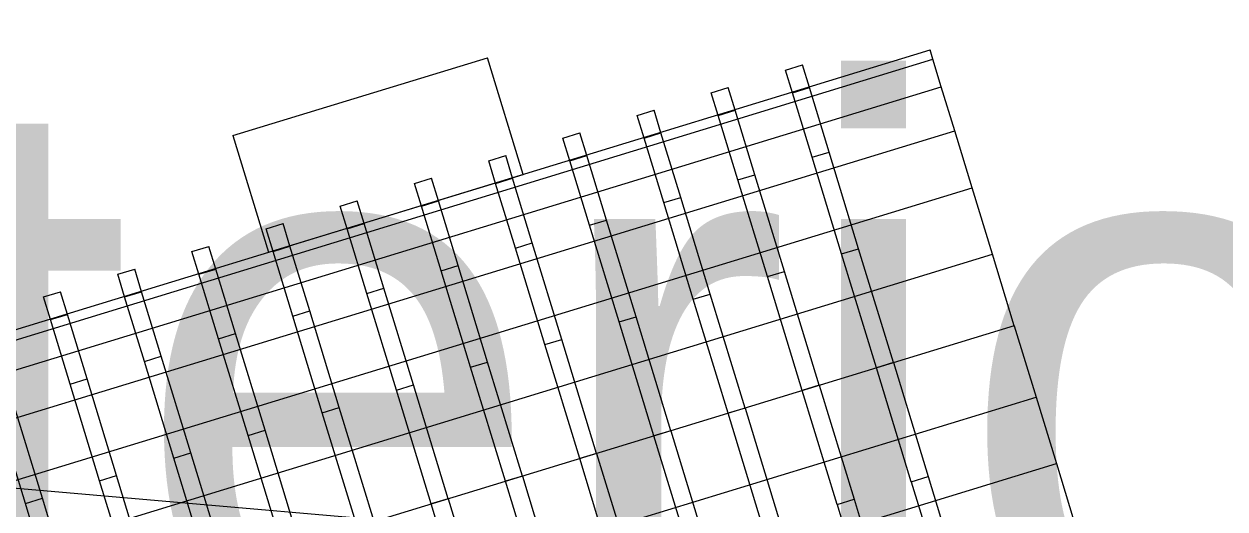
# Model space of a CAD drawing. Header units: millimetres. Extents: x -191664 to 191490, y -197311 to 10263.
# Drawn here: x 24467 to 25009, y 3369 to 3587 of the extents above; entities that cross this region are included whole.
import ezdxf

# ---------------------------------------------------------------- set-up
doc = ezdxf.new("R2010")
doc.units = ezdxf.units.MM
for name, color, linetype, lineweight in [('COTAS_P', 1, 'Continuous', 0), ('lateral_C02', 7, 'Continuous', 0), ('TEXTOS', 4, 'Continuous', 0)]:
    doc.layers.add(name, color=color, linetype=linetype, lineweight=lineweight)
doc.dimstyles.new('PLANTA_100', dxfattribs={"dimtxt": 250, "dimasz": 150, "dimexe": 150, "dimexo": 80, "dimgap": 100, "dimtad": 1, "dimtih": 1, "dimtoh": 1, "dimdec": 1, "dimdsep": 46, "dimcen": 0.09, "dimclrd": 1, "dimclre": 1, "dimclrt": 1, "dimadec": 0, "dimazin": 0, "dimtfac": 1, "dimtdec": 4, "dimtofl": 0, "dimtmove": 0, "dimatfit": 3, "dimfxl": 1, "dimtolj": 1, "dimtzin": 0, "dimarcsym": 0})

# ---------------------------------------------------------------- blocks, each defined once
blk = doc.blocks.new('*D7')
at = {"layer": 'COTAS_P', "color": 1, "lineweight": -2, "transparency": 16777216}
for p, q in [((25334.81, 3271.57), (25080.53, 4103.58)), ((16187.4, 1228.91), (24980.92, 3916.29)), ((16254.38, 496.51), (16000.11, 1328.52))]:
    blk.add_line(p, q, dxfattribs=at)
at = {"layer": 'COTAS_P', "color": 1, "transparency": 16777216}
for points in [[(24973.62, 3940.2), (24988.23, 3892.38), (25124.37, 3960.13)], [(16180.1, 1252.82), (16194.71, 1205), (16043.95, 1185.07)]]:
    blk.add_solid(points, dxfattribs=at)
at = {"layer": 'Defpoints', "color": 0, "transparency": 16777216}
for p in [(25124.37, 3960.13), (25358.19, 3195.06), (16277.76, 420)]:
    blk.add_point(p, dxfattribs=at)

msp = doc.modelspace()

# ---------------------------------------------------------------- linework, layer by layer
at = {"layer": 'lateral_C02', "color": 147, "true_color": 0x1f7180}
for p, q in [((24416.83, 3435.43), (24875.87, 3575.72)), ((24877.17, 3571.48), (24875.87, 3575.72)), ((24418.13, 3431.19), (24877.17, 3571.48)), ((24561.42, 3537.13), (24676.18, 3572.2)), ((24692.26, 3519.6), (24676.18, 3572.2)), ((24880.96, 3559.06), (24877.17, 3571.48)), ((24810.67, 3566.67), (24818.32, 3569)), ((24813.8, 3556.45), (24810.67, 3566.67)), ((24821.45, 3558.78), (24818.32, 3569)), ((24421.92, 3418.77), (24880.96, 3559.06)), ((24777.2, 3556.44), (24784.85, 3558.78)), ((24780.32, 3546.22), (24777.2, 3556.44)), ((24787.98, 3548.55), (24784.85, 3558.78)), ((24813.8, 3556.45), (24821.45, 3558.78)), ((24822.69, 3527.34), (24813.8, 3556.45)), ((24830.34, 3529.68), (24821.45, 3558.78)), ((24887, 3539.3), (24880.96, 3559.06)), ((24743.73, 3546.21), (24751.38, 3548.55)), ((24754.5, 3538.33), (24751.38, 3548.55)), ((24780.32, 3546.22), (24787.98, 3548.55)), ((24796.87, 3519.45), (24787.98, 3548.55)), ((24746.85, 3535.99), (24743.73, 3546.21)), ((24789.22, 3517.11), (24780.32, 3546.22)), ((24427.96, 3399.02), (24887, 3539.3)), ((24710.26, 3535.98), (24717.91, 3538.32)), ((24721.03, 3528.1), (24717.91, 3538.32)), ((24746.85, 3535.99), (24754.5, 3538.33)), ((24763.4, 3509.22), (24754.5, 3538.33)), ((24894.87, 3513.56), (24887, 3539.3)), ((24561.42, 3537.13), (24577.5, 3484.53)), ((24713.38, 3525.76), (24710.26, 3535.98)), ((24755.75, 3506.88), (24746.85, 3535.99)), ((24676.79, 3525.75), (24684.44, 3528.09)), ((24687.56, 3517.87), (24684.44, 3528.09)), ((24713.38, 3525.76), (24721.03, 3528.1)), ((24729.93, 3498.99), (24721.03, 3528.1)), ((24822.69, 3527.34), (24830.34, 3529.68)), ((24836, 3483.78), (24822.69, 3527.34)), ((24843.65, 3486.12), (24830.34, 3529.68)), ((24679.91, 3515.53), (24676.79, 3525.75)), ((24722.28, 3496.65), (24713.38, 3525.76)), ((24577.5, 3484.53), (24692.26, 3519.6)), ((24643.31, 3515.52), (24650.96, 3517.86)), ((24654.09, 3507.64), (24650.96, 3517.86)), ((24679.91, 3515.53), (24687.56, 3517.87)), ((24696.46, 3488.76), (24687.56, 3517.87)), ((24789.22, 3517.11), (24796.87, 3519.45)), ((24802.53, 3473.55), (24789.22, 3517.11)), ((24810.18, 3475.89), (24796.87, 3519.45)), ((24435.83, 3373.27), (24894.87, 3513.56)), ((24646.44, 3505.3), (24643.31, 3515.52)), ((24688.8, 3486.42), (24679.91, 3515.53)), ((24904.04, 3483.57), (24894.87, 3513.56)), ((24609.84, 3505.29), (24617.49, 3507.63)), ((24612.97, 3495.07), (24609.84, 3505.29)), ((24620.62, 3497.41), (24617.49, 3507.63)), ((24646.44, 3505.3), (24654.09, 3507.64)), ((24655.33, 3476.19), (24646.44, 3505.3)), ((24662.98, 3478.53), (24654.09, 3507.64)), ((24755.75, 3506.88), (24763.4, 3509.22)), ((24769.06, 3463.32), (24755.75, 3506.88)), ((24776.71, 3465.66), (24763.4, 3509.22)), ((24576.37, 3495.06), (24584.02, 3497.4)), ((24579.49, 3484.84), (24576.37, 3495.06)), ((24587.14, 3487.18), (24584.02, 3497.4)), ((24612.97, 3495.07), (24620.62, 3497.41)), ((24621.86, 3465.96), (24612.97, 3495.07)), ((24629.51, 3468.3), (24620.62, 3497.41)), ((24722.28, 3496.65), (24729.93, 3498.99)), ((24735.59, 3453.09), (24722.28, 3496.65)), ((24743.24, 3455.43), (24729.93, 3498.99)), ((24444.99, 3343.28), (24904.04, 3483.57)), ((24542.9, 3484.83), (24550.55, 3487.17)), ((24546.02, 3474.61), (24542.9, 3484.83)), ((24553.67, 3476.95), (24550.55, 3487.17)), ((24579.49, 3484.84), (24587.14, 3487.18)), ((24588.39, 3455.74), (24579.49, 3484.84)), ((24596.04, 3458.07), (24587.14, 3487.18)), ((24688.8, 3486.42), (24696.46, 3488.76)), ((24702.12, 3442.86), (24688.8, 3486.42)), ((24709.77, 3445.2), (24696.46, 3488.76)), ((24836, 3483.78), (24843.65, 3486.12)), ((24851.71, 3432.4), (24836, 3483.78)), ((24859.36, 3434.74), (24843.65, 3486.12)), ((24913.87, 3451.39), (24904.04, 3483.57)), ((24655.33, 3476.19), (24662.98, 3478.53)), ((24676.3, 3434.97), (24662.98, 3478.53)), ((24509.43, 3474.6), (24517.08, 3476.94)), ((24512.55, 3464.38), (24509.43, 3474.6)), ((24520.2, 3466.72), (24517.08, 3476.94)), ((24546.02, 3474.61), (24553.67, 3476.95)), ((24554.92, 3445.51), (24546.02, 3474.61)), ((24562.57, 3447.84), (24553.67, 3476.95)), ((24668.64, 3432.63), (24655.33, 3476.19)), ((24802.53, 3473.55), (24810.18, 3475.89)), ((24818.24, 3422.17), (24802.53, 3473.55)), ((24825.89, 3424.51), (24810.18, 3475.89)), ((24621.86, 3465.96), (24629.51, 3468.3)), ((24642.82, 3424.74), (24629.51, 3468.3)), ((24475.95, 3464.37), (24483.61, 3466.71)), ((24479.08, 3454.15), (24475.95, 3464.37)), ((24486.73, 3456.49), (24483.61, 3466.71)), ((24512.55, 3464.38), (24520.2, 3466.72)), ((24521.45, 3435.28), (24512.55, 3464.38)), ((24529.1, 3437.61), (24520.2, 3466.72)), ((24635.17, 3422.4), (24621.86, 3465.96)), ((24769.06, 3463.32), (24776.71, 3465.66)), ((24784.76, 3411.94), (24769.06, 3463.32)), ((24792.41, 3414.28), (24776.71, 3465.66)), ((24479.08, 3454.15), (24486.73, 3456.49)), ((24495.62, 3427.39), (24486.73, 3456.49)), ((24588.39, 3455.74), (24596.04, 3458.07)), ((24609.35, 3414.51), (24596.04, 3458.07)), ((24913.87, 3451.39), (24454.83, 3311.11)), ((24487.97, 3425.05), (24479.08, 3454.15)), ((24601.7, 3412.17), (24588.39, 3455.74)), ((24735.59, 3453.09), (24743.24, 3455.43)), ((24751.29, 3401.71), (24735.59, 3453.09)), ((24758.94, 3404.05), (24743.24, 3455.43)), ((24913.87, 3451.39), (24923.7, 3419.22)), ((24554.92, 3445.51), (24562.57, 3447.84)), ((24575.88, 3404.28), (24562.57, 3447.84)), ((24568.23, 3401.95), (24554.92, 3445.51)), ((24702.12, 3442.86), (24709.77, 3445.2)), ((24717.82, 3391.48), (24702.12, 3442.86)), ((24725.47, 3393.82), (24709.77, 3445.2)), ((24521.45, 3435.28), (24529.1, 3437.61)), ((24534.76, 3391.72), (24521.45, 3435.28)), ((24542.41, 3394.05), (24529.1, 3437.61)), ((24668.64, 3432.63), (24676.3, 3434.97)), ((24692, 3383.59), (24676.3, 3434.97)), ((24859.36, 3434.74), (24851.71, 3432.4)), ((24859.36, 3434.74), (24875.06, 3383.35)), ((24684.35, 3381.25), (24668.64, 3432.63)), ((24867.41, 3381.01), (24851.71, 3432.4)), ((24487.97, 3425.05), (24495.62, 3427.39)), ((24501.29, 3381.49), (24487.97, 3425.05)), ((24508.94, 3383.83), (24495.62, 3427.39)), ((24635.17, 3422.4), (24642.82, 3424.74)), ((24658.53, 3373.36), (24642.82, 3424.74)), ((24825.89, 3424.51), (24818.24, 3422.17)), ((24825.89, 3424.51), (24841.59, 3373.12)), ((24464.66, 3278.93), (24923.7, 3419.22)), ((24650.88, 3371.02), (24635.17, 3422.4)), ((24833.94, 3370.78), (24818.24, 3422.17)), ((24923.7, 3419.22), (24932.87, 3389.23)), ((24467.81, 3371.26), (24454.5, 3414.82)), ((24475.46, 3373.6), (24462.15, 3417.16)), ((24601.7, 3412.17), (24609.35, 3414.51)), ((24625.06, 3363.13), (24609.35, 3414.51)), ((24792.41, 3414.28), (24784.76, 3411.94)), ((24792.41, 3414.28), (24808.12, 3362.89)), ((24617.4, 3360.79), (24601.7, 3412.17)), ((24800.47, 3360.56), (24784.76, 3411.94)), ((24568.23, 3401.95), (24575.88, 3404.28)), ((24591.58, 3352.9), (24575.88, 3404.28)), ((24758.94, 3404.05), (24751.29, 3401.71)), ((24758.94, 3404.05), (24774.65, 3352.66)), ((24583.93, 3350.56), (24568.23, 3401.95)), ((24766.99, 3350.33), (24751.29, 3401.71)), ((24534.76, 3391.72), (24542.41, 3394.05)), ((24550.46, 3340.33), (24534.76, 3391.72)), ((24558.11, 3342.67), (24542.41, 3394.05)), ((24725.47, 3393.82), (24717.82, 3391.48)), ((24733.52, 3340.1), (24717.82, 3391.48)), ((24725.47, 3393.82), (24741.17, 3342.44)), ((24473.82, 3248.94), (24932.87, 3389.23)), ((24932.87, 3389.23), (24940.74, 3363.48)), ((24501.29, 3381.49), (24508.94, 3383.83)), ((24516.99, 3330.1), (24501.29, 3381.49)), ((24524.64, 3332.44), (24508.94, 3383.83)), ((24692, 3383.59), (24684.35, 3381.25)), ((24700.05, 3329.87), (24684.35, 3381.25)), ((24692, 3383.59), (24707.7, 3332.21)), ((24867.41, 3381.01), (24875.06, 3383.35)), ((24867.41, 3381.01), (24880.72, 3337.45)), ((24875.06, 3383.35), (24888.37, 3339.79)), ((24467.81, 3371.26), (24475.46, 3373.6)), ((24483.52, 3319.87), (24467.81, 3371.26)), ((24491.17, 3322.21), (24475.46, 3373.6)), ((24658.53, 3373.36), (24650.88, 3371.02)), ((24666.58, 3319.64), (24650.88, 3371.02)), ((24658.53, 3373.36), (24674.23, 3321.98)), ((24833.94, 3370.78), (24841.59, 3373.12)), ((24833.94, 3370.78), (24847.25, 3327.22)), ((24841.59, 3373.12), (24854.9, 3329.56))]:
    msp.add_line(p, q, dxfattribs=at)
at = {"layer": 'lateral_C02', "color": 33, "true_color": 0xb6a256}
msp.add_line((24368.28, 3386.49), (25367.28, 3299.67), dxfattribs=at)

# ---------------------------------------------------------------- texts
at = {"layer": 'TEXTOS'}
msp.add_text('C02 / 17.0 grados P / exterior 9871.2 P', height=250, dxfattribs=at).set_placement((20817.98, 3307.53))

# ---------------------------------------------------------------- dimensions: what is measured, and where the dimension line sits
at = {"layer": 'COTAS_P'}
dim = msp.add_aligned_dim(p1=(16277.76, 420), p2=(25358.19, 3195.06), distance=800, text='<> P', dimstyle='PLANTA_100', dxfattribs=at)
dim.commit()
dim.dimension.update_dxf_attribs({"geometry": '*D7', "text_midpoint": (20584.16, 2572.6)})

doc.saveas('drawing.dxf')
